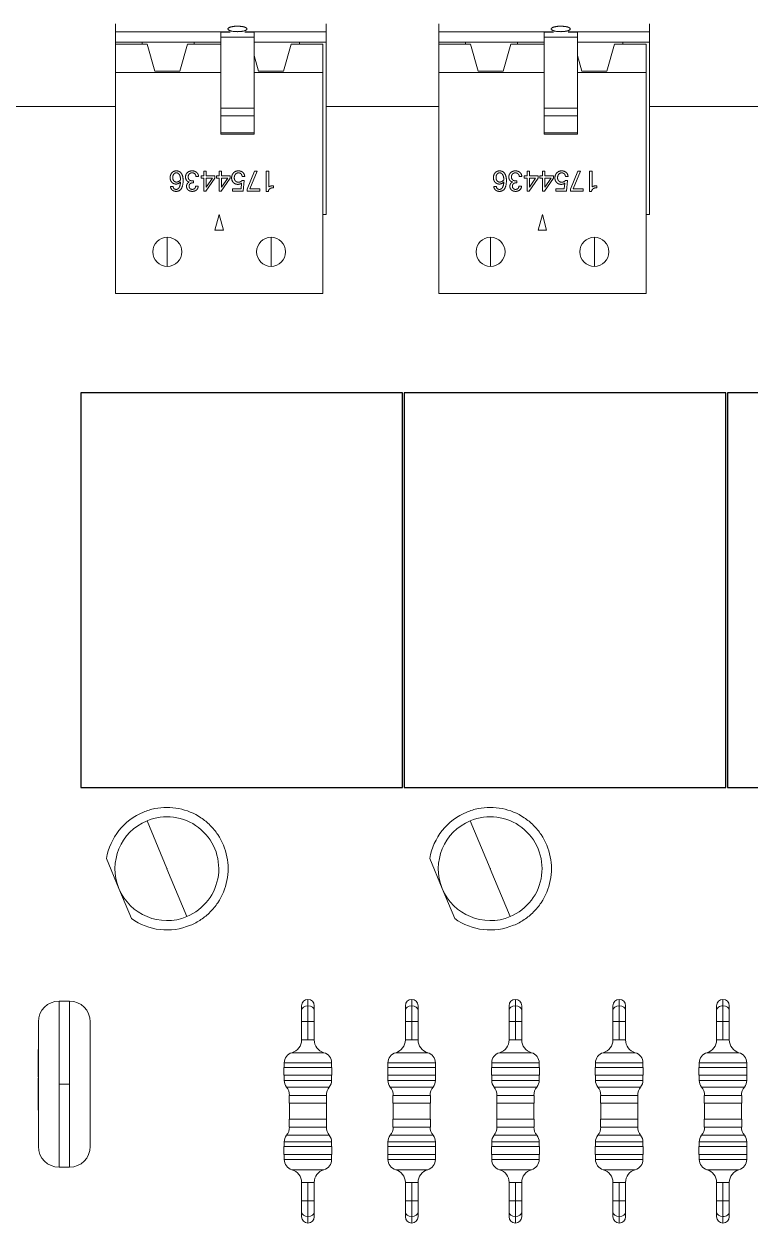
# Model space of a CAD drawing. Header units: millimetres. Extents: x -118 to 1430, y 370 to 641.
# Drawn here: x 1320.6 to 1355.6, y 499.8 to 557.5 of the extents above; entities that cross this region are included whole.
import ezdxf

# ---------------------------------------------------------------- set-up
doc = ezdxf.new("R2010")
doc.units = ezdxf.units.MM
doc.layers.add('TANGENT EDGES', color=7, linetype='Continuous', lineweight=0)
doc.layers.add('VISIBLE', color=7, linetype='Continuous', lineweight=0)

msp = doc.modelspace()

# ---------------------------------------------------------------- linework, layer by layer
for points in [[(1323.319, 539.779), (1323.319, 520.779), (1338.819, 520.779), (1338.819, 539.779)], [(1338.897, 539.779), (1338.897, 520.779), (1354.397, 520.779), (1354.397, 539.779)], [(1354.475, 539.779), (1354.475, 520.779), (1369.975, 520.779), (1369.975, 539.779)]]:
    msp.add_lwpolyline(points, close=True)
at = {"layer": 'TANGENT EDGES'}
for p, q in [((1330.058, 557.138), (1330.506, 557.138)), ((1331.21, 557.138), (1331.658, 557.138)), ((1345.636, 557.138), (1346.084, 557.138)), ((1346.788, 557.138), (1347.236, 557.138)), ((1330.058, 553.115), (1331.658, 553.115)), ((1345.636, 553.115), (1347.236, 553.115)), ((1330.058, 552.294), (1331.658, 552.294)), ((1345.636, 552.294), (1347.236, 552.294)), ((1327.478, 547.27), (1327.478, 545.87)), ((1332.478, 545.87), (1332.478, 547.27)), ((1343.056, 547.27), (1343.056, 545.87)), ((1348.056, 545.87), (1348.056, 547.27)), ((1327.455, 516.876), (1326.501, 519.176)), ((1343.033, 516.876), (1342.079, 519.176)), ((1328.416, 514.557), (1327.463, 516.858)), ((1343.994, 514.557), (1343.041, 516.858)), ((1322.266, 506.487), (1322.266, 510.491)), ((1322.766, 510.491), (1322.766, 506.487)), ((1334.254, 510.575), (1334.254, 510.262)), ((1339.254, 510.575), (1339.254, 510.262)), ((1344.254, 510.575), (1344.254, 510.262)), ((1349.254, 510.575), (1349.254, 510.262)), ((1354.254, 510.575), (1354.254, 510.262)), ((1334.254, 509.508), (1334.254, 510.262)), ((1339.254, 509.508), (1339.254, 510.262)), ((1344.254, 509.508), (1344.254, 510.262)), ((1349.254, 509.508), (1349.254, 510.262)), ((1354.254, 509.508), (1354.254, 510.262)), ((1333.949, 509.508), (1334.254, 509.508)), ((1334.254, 508.619), (1334.254, 509.508)), ((1334.254, 509.508), (1334.559, 509.508)), ((1338.949, 509.508), (1339.254, 509.508)), ((1339.254, 508.619), (1339.254, 509.508)), ((1339.254, 509.508), (1339.559, 509.508)), ((1343.949, 509.508), (1344.254, 509.508)), ((1344.254, 508.619), (1344.254, 509.508)), ((1344.559, 509.508), (1344.254, 509.508)), ((1348.949, 509.508), (1349.254, 509.508)), ((1349.254, 508.619), (1349.254, 509.508)), ((1349.559, 509.508), (1349.254, 509.508)), ((1353.949, 509.508), (1354.254, 509.508)), ((1354.254, 508.619), (1354.254, 509.508)), ((1354.254, 509.508), (1354.559, 509.508)), ((1334.254, 508.619), (1333.949, 508.619)), ((1334.254, 508.619), (1334.559, 508.619)), ((1339.254, 508.619), (1338.949, 508.619)), ((1339.254, 508.619), (1339.559, 508.619)), ((1344.254, 508.619), (1343.949, 508.619)), ((1344.254, 508.619), (1344.559, 508.619)), ((1349.254, 508.619), (1348.949, 508.619)), ((1349.254, 508.619), (1349.559, 508.619)), ((1354.254, 508.619), (1353.949, 508.619)), ((1354.254, 508.619), (1354.559, 508.619)), ((1333.111, 507.517), (1335.397, 507.517)), ((1333.483, 508.007), (1335.024, 508.007)), ((1338.111, 507.517), (1340.397, 507.517)), ((1338.483, 508.007), (1340.024, 508.007)), ((1343.111, 507.517), (1345.397, 507.517)), ((1343.483, 508.007), (1345.024, 508.007)), ((1348.111, 507.517), (1350.397, 507.517)), ((1348.483, 508.007), (1350.024, 508.007)), ((1353.111, 507.517), (1355.397, 507.517)), ((1353.483, 508.007), (1355.024, 508.007)), ((1322.266, 506.487), (1322.766, 506.487)), ((1322.266, 506.487), (1322.266, 502.491)), ((1322.766, 502.491), (1322.766, 506.487)), ((1333.111, 506.671), (1335.397, 506.671)), ((1335.284, 506.351), (1333.224, 506.351)), ((1338.111, 506.671), (1340.397, 506.671)), ((1340.284, 506.351), (1338.224, 506.351)), ((1343.111, 506.671), (1345.397, 506.671)), ((1345.284, 506.351), (1343.224, 506.351)), ((1348.111, 506.671), (1350.397, 506.671)), ((1350.284, 506.351), (1348.224, 506.351)), ((1353.111, 506.671), (1355.397, 506.671)), ((1355.284, 506.351), (1353.224, 506.351)), ((1333.224, 504.029), (1335.284, 504.029)), ((1338.224, 504.029), (1340.284, 504.029)), ((1343.224, 504.029), (1345.284, 504.029)), ((1348.224, 504.029), (1350.284, 504.029)), ((1353.224, 504.029), (1355.284, 504.029)), ((1333.111, 503.71), (1335.397, 503.71)), ((1338.111, 503.71), (1340.397, 503.71)), ((1343.111, 503.71), (1345.397, 503.71)), ((1348.111, 503.71), (1350.397, 503.71)), ((1353.111, 503.71), (1355.397, 503.71)), ((1333.111, 502.863), (1335.397, 502.863)), ((1335.024, 502.373), (1333.483, 502.373)), ((1338.111, 502.863), (1340.397, 502.863)), ((1340.024, 502.373), (1338.483, 502.373)), ((1343.111, 502.863), (1345.397, 502.863)), ((1345.024, 502.373), (1343.483, 502.373)), ((1348.111, 502.863), (1350.397, 502.863)), ((1350.024, 502.373), (1348.483, 502.373)), ((1353.111, 502.863), (1355.397, 502.863)), ((1355.024, 502.373), (1353.483, 502.373)), ((1333.949, 501.761), (1334.254, 501.761)), ((1334.559, 501.761), (1334.254, 501.761)), ((1334.254, 500.872), (1334.254, 501.761)), ((1338.949, 501.761), (1339.254, 501.761)), ((1339.559, 501.761), (1339.254, 501.761)), ((1339.254, 500.872), (1339.254, 501.761)), ((1343.949, 501.761), (1344.254, 501.761)), ((1344.559, 501.761), (1344.254, 501.761)), ((1344.254, 500.872), (1344.254, 501.761)), ((1348.949, 501.761), (1349.254, 501.761)), ((1349.559, 501.761), (1349.254, 501.761)), ((1349.254, 500.872), (1349.254, 501.761)), ((1353.949, 501.761), (1354.254, 501.761)), ((1354.559, 501.761), (1354.254, 501.761)), ((1354.254, 500.872), (1354.254, 501.761)), ((1333.949, 500.872), (1334.254, 500.872)), ((1334.559, 500.872), (1334.254, 500.872)), ((1334.254, 500.118), (1334.254, 500.872)), ((1338.949, 500.872), (1339.254, 500.872)), ((1339.559, 500.872), (1339.254, 500.872)), ((1339.254, 500.118), (1339.254, 500.872)), ((1344.254, 500.872), (1343.949, 500.872)), ((1344.254, 500.872), (1344.559, 500.872)), ((1344.254, 500.118), (1344.254, 500.872)), ((1349.254, 500.872), (1348.949, 500.872)), ((1349.254, 500.872), (1349.559, 500.872)), ((1349.254, 500.118), (1349.254, 500.872)), ((1353.949, 500.872), (1354.254, 500.872)), ((1354.559, 500.872), (1354.254, 500.872)), ((1354.254, 500.118), (1354.254, 500.872)), ((1334.254, 499.805), (1334.254, 500.118)), ((1339.254, 499.805), (1339.254, 500.118)), ((1344.254, 499.805), (1344.254, 500.118)), ((1349.254, 499.805), (1349.254, 500.118)), ((1354.254, 499.805), (1354.254, 500.118))]:
    msp.add_line(p, q, dxfattribs=at)
for centre, radius, start, end in [((1327.478, 546.57), 0.7, 90, 270), ((1327.478, 546.57), 0.7, 270, 90), ((1332.478, 546.57), 0.7, 90, 270), ((1332.478, 546.57), 0.7, 270, 90), ((1343.056, 546.57), 0.7, 90, 270), ((1343.056, 546.57), 0.7, 270, 90), ((1348.056, 546.57), 0.7, 90, 270), ((1348.056, 546.57), 0.7, 270, 90), ((1327.459, 516.867), 0.01, 112.52267, 292.52267), ((1327.459, 516.867), 0.01, 292.52267, 112.52267), ((1343.037, 516.867), 0.01, 112.52267, 292.52267), ((1343.037, 516.867), 0.01, 292.52267, 112.52267)]:
    msp.add_arc(centre, radius, start, end, dxfattribs=at)
for centre, major_axis, start_param, end_param in [((1334.254, 510.047), (-0.305, 0), -1.570796, 0), ((1334.254, 510.047), (0.305, 0), 0, 1.570796), ((1339.254, 510.047), (-0.305, 0), -1.570796, 0), ((1339.254, 510.047), (0.305, 0), 0, 1.570796), ((1344.254, 510.047), (-0.305, 0), -1.570796, 0), ((1344.254, 510.047), (0.305, 0), 0, 1.570796), ((1349.254, 510.047), (-0.305, 0), -1.570796, 0), ((1349.254, 510.047), (0.305, 0), 0, 1.570796), ((1354.254, 510.047), (0.305, 0), 1.570796, 3.141593), ((1354.254, 510.047), (0.305, 0), 0, 1.570796), ((1334.254, 500.333), (-0.305, 0), 0, 1.570796), ((1334.254, 500.333), (0.305, 0), 4.712389, 6.283185), ((1339.254, 500.333), (-0.305, 0), 0, 1.570796), ((1339.254, 500.333), (0.305, 0), 4.712389, 6.283185), ((1344.254, 500.333), (-0.305, 0), 0, 1.570796), ((1344.254, 500.333), (0.305, 0), 4.712389, 6.283185), ((1349.254, 500.333), (-0.305, 0), 0, 1.570796), ((1349.254, 500.333), (0.305, 0), 4.712389, 6.283185), ((1354.254, 500.333), (0.305, 0), 3.141593, 4.712389), ((1354.254, 500.333), (-0.305, 0), 1.570796, 3.141593)]:
    msp.add_ellipse(centre, major_axis=major_axis, ratio=0.707107, start_param=start_param, end_param=end_param, dxfattribs=at)
at = {"layer": 'VISIBLE'}
for p, q in [((1324.978, 557.54), (1324.978, 557.17)), ((1330.477, 557.17), (1324.978, 557.17)), ((1324.978, 557.17), (1324.978, 556.67)), ((1330.058, 557.17), (1330.058, 557.138)), ((1335.138, 557.17), (1331.24, 557.17)), ((1331.658, 557.17), (1331.658, 557.138)), ((1335.138, 557.17), (1335.138, 557.54)), ((1335.138, 556.67), (1335.138, 557.17)), ((1340.556, 557.54), (1340.556, 557.17)), ((1346.055, 557.17), (1340.556, 557.17)), ((1340.556, 557.17), (1340.556, 556.67)), ((1345.636, 557.17), (1345.636, 557.138)), ((1350.716, 557.17), (1346.818, 557.17)), ((1347.236, 557.17), (1347.236, 557.138)), ((1350.716, 557.17), (1350.716, 557.54)), ((1350.716, 556.67), (1350.716, 557.17)), ((1324.978, 556.67), (1324.978, 556.57)), ((1326.263, 556.67), (1324.978, 556.67)), ((1326.503, 556.57), (1324.978, 556.57)), ((1324.978, 555.196), (1324.978, 556.57)), ((1326.263, 556.67), (1328.773, 556.67)), ((1326.263, 556.67), (1326.263, 556.57)), ((1326.873, 555.27), (1326.503, 556.57)), ((1328.083, 555.27), (1328.453, 556.57)), ((1330.058, 556.57), (1328.453, 556.57)), ((1330.058, 556.67), (1328.773, 556.67)), ((1328.773, 556.67), (1328.773, 556.57)), ((1330.058, 556.913), (1330.058, 557.138)), ((1330.058, 556.913), (1330.058, 553.485)), ((1330.058, 556.913), (1331.658, 556.913)), ((1331.658, 556.913), (1331.658, 557.138)), ((1331.658, 556.913), (1331.658, 553.485)), ((1331.658, 556.67), (1333.853, 556.67)), ((1333.083, 555.27), (1333.453, 556.57)), ((1334.978, 556.57), (1333.453, 556.57)), ((1333.853, 556.57), (1333.853, 556.67)), ((1335.138, 556.67), (1333.853, 556.67)), ((1334.978, 555.196), (1334.978, 556.57)), ((1335.138, 548.37), (1335.138, 556.67)), ((1340.556, 556.67), (1340.556, 556.57)), ((1341.841, 556.67), (1340.556, 556.67)), ((1342.081, 556.57), (1340.556, 556.57)), ((1340.556, 555.196), (1340.556, 556.57)), ((1341.841, 556.67), (1344.351, 556.67)), ((1341.841, 556.67), (1341.841, 556.57)), ((1342.451, 555.27), (1342.081, 556.57)), ((1343.661, 555.27), (1344.031, 556.57)), ((1345.636, 556.57), (1344.031, 556.57)), ((1345.636, 556.67), (1344.351, 556.67)), ((1344.351, 556.67), (1344.351, 556.57)), ((1345.636, 556.913), (1345.636, 557.138)), ((1345.636, 556.913), (1345.636, 553.485)), ((1345.636, 556.913), (1347.236, 556.913)), ((1347.236, 556.913), (1347.236, 557.138)), ((1347.236, 556.913), (1347.236, 553.485)), ((1347.236, 556.67), (1349.431, 556.67)), ((1348.661, 555.27), (1349.031, 556.57)), ((1350.556, 556.57), (1349.031, 556.57)), ((1349.431, 556.57), (1349.431, 556.67)), ((1350.716, 556.67), (1349.431, 556.67)), ((1350.556, 555.196), (1350.556, 556.57)), ((1350.716, 548.37), (1350.716, 556.67)), ((1331.658, 556.025), (1331.873, 555.27)), ((1347.236, 556.025), (1347.451, 555.27)), ((1324.978, 555.196), (1330.058, 555.196)), ((1324.978, 553.57), (1324.978, 555.196)), ((1326.873, 555.27), (1328.083, 555.27)), ((1331.658, 555.196), (1334.978, 555.196)), ((1331.873, 555.27), (1333.083, 555.27)), ((1334.978, 553.57), (1334.978, 555.196)), ((1340.556, 555.196), (1345.636, 555.196)), ((1340.556, 553.57), (1340.556, 555.196)), ((1342.451, 555.27), (1343.661, 555.27)), ((1347.236, 555.196), (1350.556, 555.196)), ((1347.451, 555.27), (1348.661, 555.27)), ((1350.556, 553.57), (1350.556, 555.196)), ((1306.678, 553.57), (1324.978, 553.57)), ((1324.978, 544.57), (1324.978, 553.57)), ((1330.058, 553.485), (1330.058, 553.115)), ((1330.058, 553.485), (1331.658, 553.485)), ((1330.058, 552.294), (1330.058, 553.115)), ((1331.658, 553.485), (1331.658, 553.115)), ((1331.658, 552.294), (1331.658, 553.115)), ((1334.978, 544.57), (1334.978, 553.57)), ((1335.138, 553.57), (1340.556, 553.57)), ((1340.556, 544.57), (1340.556, 553.57)), ((1345.636, 553.485), (1345.636, 553.115)), ((1345.636, 553.485), (1347.236, 553.485)), ((1345.636, 552.294), (1345.636, 553.115)), ((1347.236, 553.485), (1347.236, 553.115)), ((1347.236, 552.294), (1347.236, 553.115)), ((1350.556, 544.57), (1350.556, 553.57)), ((1350.716, 553.57), (1356.134, 553.57)), ((1330.058, 552.23), (1330.058, 552.294)), ((1330.058, 552.23), (1331.658, 552.23)), ((1331.658, 552.23), (1331.658, 552.294)), ((1345.636, 552.23), (1345.636, 552.294)), ((1345.636, 552.23), (1347.236, 552.23)), ((1347.236, 552.23), (1347.236, 552.294)), ((1329.104, 550.223), (1329.233, 550.223)), ((1329.104, 550.115), (1329.104, 550.223)), ((1329.233, 550.451), (1329.356, 550.451)), ((1329.233, 550.223), (1329.233, 550.451)), ((1329.356, 550.451), (1329.356, 550.223)), ((1329.356, 550.223), (1329.763, 550.223)), ((1329.763, 550.223), (1329.763, 550.115)), ((1329.845, 550.223), (1329.974, 550.223)), ((1329.845, 550.115), (1329.845, 550.223)), ((1329.974, 550.223), (1329.974, 550.451)), ((1329.974, 550.451), (1330.097, 550.451)), ((1330.097, 550.451), (1330.097, 550.223)), ((1330.097, 550.223), (1330.505, 550.223)), ((1330.505, 550.223), (1330.505, 550.115)), ((1331.327, 549.582), (1331.674, 550.451)), ((1331.811, 550.451), (1331.455, 549.609)), ((1331.674, 550.451), (1331.811, 550.451)), ((1332.25, 549.48), (1332.25, 550.451)), ((1332.25, 550.451), (1332.373, 550.451)), ((1332.373, 550.451), (1332.373, 549.7)), ((1344.682, 550.223), (1344.811, 550.223)), ((1344.682, 550.115), (1344.682, 550.223)), ((1344.811, 550.451), (1344.934, 550.451)), ((1344.811, 550.223), (1344.811, 550.451)), ((1344.934, 550.451), (1344.934, 550.223)), ((1344.934, 550.223), (1345.341, 550.223)), ((1345.341, 550.223), (1345.341, 550.115)), ((1345.423, 550.223), (1345.552, 550.223)), ((1345.423, 550.115), (1345.423, 550.223)), ((1345.552, 550.223), (1345.552, 550.451)), ((1345.552, 550.451), (1345.675, 550.451)), ((1345.675, 550.451), (1345.675, 550.223)), ((1345.675, 550.223), (1346.083, 550.223)), ((1346.083, 550.223), (1346.083, 550.115)), ((1346.905, 549.582), (1347.252, 550.451)), ((1347.389, 550.451), (1347.033, 549.609)), ((1347.252, 550.451), (1347.389, 550.451)), ((1347.828, 549.48), (1347.828, 550.451)), ((1347.828, 550.451), (1347.951, 550.451)), ((1347.951, 550.451), (1347.951, 549.7)), ((1327.631, 549.717), (1327.757, 549.717)), ((1328.692, 549.985), (1328.739, 549.985)), ((1328.739, 549.89), (1328.711, 549.89)), ((1328.739, 549.985), (1328.739, 549.89)), ((1328.845, 549.728), (1328.971, 549.728)), ((1328.983, 550.199), (1328.856, 550.199)), ((1329.233, 550.115), (1329.104, 550.115)), ((1329.233, 549.484), (1329.233, 550.115)), ((1329.763, 550.115), (1329.329, 549.484)), ((1329.356, 549.677), (1329.649, 550.115)), ((1329.356, 550.115), (1329.356, 549.677)), ((1329.649, 550.115), (1329.356, 550.115)), ((1329.974, 550.115), (1329.845, 550.115)), ((1329.974, 549.484), (1329.974, 550.115)), ((1330.505, 550.115), (1330.071, 549.484)), ((1330.097, 550.115), (1330.097, 549.677)), ((1330.097, 549.677), (1330.39, 550.115)), ((1330.39, 550.115), (1330.097, 550.115)), ((1331.031, 549.609), (1331.052, 549.874)), ((1331.08, 550), (1331.177, 550)), ((1331.211, 550.2), (1331.084, 550.2)), ((1331.177, 550), (1331.136, 549.496)), ((1332.602, 549.749), (1332.602, 549.653)), ((1343.209, 549.717), (1343.335, 549.717)), ((1344.27, 549.985), (1344.317, 549.985)), ((1344.317, 549.89), (1344.289, 549.89)), ((1344.317, 549.985), (1344.317, 549.89)), ((1344.422, 549.728), (1344.549, 549.728)), ((1344.561, 550.199), (1344.434, 550.199)), ((1344.811, 550.115), (1344.682, 550.115)), ((1344.811, 549.484), (1344.811, 550.115)), ((1345.341, 550.115), (1344.907, 549.484)), ((1344.934, 549.677), (1345.227, 550.115)), ((1344.934, 550.115), (1344.934, 549.677)), ((1345.227, 550.115), (1344.934, 550.115)), ((1345.552, 550.115), (1345.423, 550.115)), ((1345.552, 549.484), (1345.552, 550.115)), ((1346.083, 550.115), (1345.649, 549.484)), ((1345.675, 550.115), (1345.675, 549.677)), ((1345.675, 549.677), (1345.968, 550.115)), ((1345.968, 550.115), (1345.675, 550.115)), ((1346.609, 549.609), (1346.63, 549.874)), ((1346.658, 550), (1346.755, 550)), ((1346.789, 550.2), (1346.662, 550.2)), ((1346.755, 550), (1346.714, 549.496)), ((1348.18, 549.749), (1348.18, 549.653)), ((1329.329, 549.484), (1329.233, 549.484)), ((1330.071, 549.484), (1329.974, 549.484)), ((1330.624, 549.496), (1330.624, 549.609)), ((1330.624, 549.609), (1331.031, 549.609)), ((1331.136, 549.496), (1330.624, 549.496)), ((1331.327, 549.496), (1331.327, 549.582)), ((1331.945, 549.496), (1331.327, 549.496)), ((1331.455, 549.609), (1331.945, 549.609)), ((1331.945, 549.609), (1331.945, 549.496)), ((1332.345, 549.48), (1332.25, 549.48)), ((1344.907, 549.484), (1344.811, 549.484)), ((1345.649, 549.484), (1345.552, 549.484)), ((1346.202, 549.496), (1346.202, 549.609)), ((1346.202, 549.609), (1346.609, 549.609)), ((1346.714, 549.496), (1346.202, 549.496)), ((1346.905, 549.496), (1346.905, 549.582)), ((1347.523, 549.496), (1346.905, 549.496)), ((1347.033, 549.609), (1347.523, 549.609)), ((1347.523, 549.609), (1347.523, 549.496)), ((1347.922, 549.48), (1347.828, 549.48)), ((1329.777, 547.62), (1329.978, 548.37)), ((1330.179, 547.62), (1329.978, 548.37)), ((1334.978, 548.37), (1335.138, 548.37)), ((1345.355, 547.62), (1345.556, 548.37)), ((1345.757, 547.62), (1345.556, 548.37)), ((1350.556, 548.37), (1350.716, 548.37)), ((1329.777, 547.62), (1330.179, 547.62)), ((1345.355, 547.62), (1345.757, 547.62)), ((1334.978, 544.57), (1324.978, 544.57)), ((1350.556, 544.57), (1340.556, 544.57)), ((1324.55, 517.356), (1325.149, 515.909)), ((1340.128, 517.356), (1340.727, 515.909)), ((1325.149, 515.909), (1325.749, 514.463)), ((1340.727, 515.909), (1341.327, 514.463)), ((1322.766, 510.491), (1322.266, 510.491)), ((1333.949, 510.27), (1333.949, 510.047)), ((1333.949, 510.047), (1333.949, 509.508)), ((1334.559, 510.27), (1334.559, 510.047)), ((1334.559, 510.047), (1334.559, 509.508)), ((1338.949, 510.27), (1338.949, 510.047)), ((1338.949, 510.047), (1338.949, 509.508)), ((1339.559, 510.27), (1339.559, 510.047)), ((1339.559, 510.047), (1339.559, 509.508)), ((1343.949, 510.27), (1343.949, 510.047)), ((1343.949, 510.047), (1343.949, 509.508)), ((1344.559, 510.27), (1344.559, 510.047)), ((1344.559, 510.047), (1344.559, 509.508)), ((1348.949, 510.27), (1348.949, 510.047)), ((1348.949, 510.047), (1348.949, 509.508)), ((1349.559, 510.27), (1349.559, 510.047)), ((1349.559, 510.047), (1349.559, 509.508)), ((1353.949, 510.27), (1353.949, 510.047)), ((1353.949, 510.047), (1353.949, 509.508)), ((1354.559, 510.27), (1354.559, 510.047)), ((1354.559, 510.047), (1354.559, 509.508)), ((1321.266, 509.491), (1321.266, 503.491)), ((1323.766, 509.491), (1323.766, 503.491)), ((1333.949, 509.508), (1333.949, 508.619)), ((1334.559, 509.508), (1334.559, 508.619)), ((1338.949, 509.508), (1338.949, 508.619)), ((1339.559, 509.508), (1339.559, 508.619)), ((1343.949, 509.508), (1343.949, 508.619)), ((1344.559, 509.508), (1344.559, 508.619)), ((1348.949, 509.508), (1348.949, 508.619)), ((1349.559, 509.508), (1349.559, 508.619)), ((1353.949, 509.508), (1353.949, 508.619)), ((1354.559, 509.508), (1354.559, 508.619)), ((1321.266, 508.164), (1321.256, 508.164)), ((1321.256, 508.164), (1321.256, 507.779)), ((1321.256, 507.779), (1321.256, 507.658)), ((1321.266, 507.779), (1321.256, 507.779)), ((1321.256, 507.658), (1321.256, 507.546)), ((1321.266, 507.658), (1321.256, 507.658)), ((1321.266, 507.546), (1321.256, 507.546)), ((1321.256, 507.546), (1321.256, 507.478)), ((1333.111, 507.517), (1333.111, 507.298)), ((1335.397, 507.298), (1335.397, 507.517)), ((1338.111, 507.517), (1338.111, 507.298)), ((1340.397, 507.298), (1340.397, 507.517)), ((1343.111, 507.517), (1343.111, 507.298)), ((1345.397, 507.298), (1345.397, 507.517)), ((1348.111, 507.517), (1348.111, 507.298)), ((1350.397, 507.298), (1350.397, 507.517)), ((1353.111, 507.517), (1353.111, 507.298)), ((1355.397, 507.298), (1355.397, 507.517)), ((1321.266, 507.478), (1321.256, 507.478)), ((1321.256, 507.478), (1321.256, 507.415)), ((1321.256, 507.415), (1321.266, 507.415)), ((1321.256, 507.415), (1321.256, 506.847)), ((1335.409, 507.298), (1333.098, 507.298)), ((1333.098, 507.298), (1333.098, 506.917)), ((1333.098, 506.917), (1335.409, 506.917)), ((1333.111, 506.917), (1333.111, 506.671)), ((1335.397, 506.671), (1335.397, 506.917)), ((1335.409, 506.917), (1335.409, 507.298)), ((1340.409, 507.298), (1338.098, 507.298)), ((1338.098, 507.298), (1338.098, 506.917)), ((1338.098, 506.917), (1340.409, 506.917)), ((1338.111, 506.917), (1338.111, 506.671)), ((1340.397, 506.671), (1340.397, 506.917)), ((1340.409, 506.917), (1340.409, 507.298)), ((1345.409, 507.298), (1343.098, 507.298)), ((1343.098, 507.298), (1343.098, 506.917)), ((1343.098, 506.917), (1345.409, 506.917)), ((1343.111, 506.917), (1343.111, 506.671)), ((1345.397, 506.671), (1345.397, 506.917)), ((1345.409, 506.917), (1345.409, 507.298)), ((1350.409, 507.298), (1348.098, 507.298)), ((1348.098, 507.298), (1348.098, 506.917)), ((1348.098, 506.917), (1350.409, 506.917)), ((1348.111, 506.917), (1348.111, 506.671)), ((1350.397, 506.671), (1350.397, 506.917)), ((1350.409, 506.917), (1350.409, 507.298)), ((1355.409, 507.298), (1353.098, 507.298)), ((1353.098, 507.298), (1353.098, 506.917)), ((1353.098, 506.917), (1355.409, 506.917)), ((1353.111, 506.917), (1353.111, 506.671)), ((1355.397, 506.671), (1355.397, 506.917)), ((1355.409, 506.917), (1355.409, 507.298)), ((1321.266, 506.847), (1321.256, 506.847)), ((1321.266, 506.803), (1321.256, 506.803)), ((1321.256, 506.803), (1321.256, 506.706)), ((1321.256, 506.706), (1321.256, 506.685)), ((1321.266, 506.706), (1321.256, 506.706)), ((1321.256, 506.685), (1321.256, 506.456)), ((1321.266, 506.685), (1321.256, 506.685)), ((1321.256, 506.456), (1321.256, 506.179)), ((1321.266, 506.456), (1321.256, 506.456)), ((1321.266, 506.179), (1321.256, 506.179)), ((1321.256, 506.179), (1321.256, 506.149)), ((1321.266, 506.149), (1321.256, 506.149)), ((1321.266, 506.144), (1321.256, 506.144)), ((1321.256, 506.144), (1321.256, 506.037)), ((1321.266, 506.037), (1321.256, 506.037)), ((1321.256, 506.037), (1321.256, 505.977)), ((1321.266, 505.977), (1321.256, 505.977)), ((1321.256, 505.977), (1321.256, 505.805)), ((1321.256, 505.805), (1321.256, 505.607)), ((1321.266, 505.805), (1321.256, 505.805)), ((1335.155, 505.952), (1333.352, 505.952)), ((1333.352, 505.952), (1333.352, 505.571)), ((1335.155, 505.571), (1335.155, 505.952)), ((1340.155, 505.952), (1338.352, 505.952)), ((1338.352, 505.952), (1338.352, 505.571)), ((1340.155, 505.571), (1340.155, 505.952)), ((1345.155, 505.952), (1343.352, 505.952)), ((1343.352, 505.952), (1343.352, 505.571)), ((1345.155, 505.571), (1345.155, 505.952)), ((1350.155, 505.952), (1348.352, 505.952)), ((1348.352, 505.952), (1348.352, 505.571)), ((1350.155, 505.571), (1350.155, 505.952)), ((1355.155, 505.952), (1353.352, 505.952)), ((1353.352, 505.952), (1353.352, 505.571)), ((1355.155, 505.571), (1355.155, 505.952)), ((1321.266, 505.607), (1321.256, 505.607)), ((1321.256, 505.607), (1321.256, 505.416)), ((1321.256, 505.416), (1321.256, 505.247)), ((1321.256, 505.416), (1321.266, 505.416)), ((1321.266, 505.247), (1321.256, 505.247)), ((1333.352, 505.571), (1335.155, 505.571)), ((1333.365, 505.571), (1333.365, 504.809)), ((1335.143, 504.809), (1335.143, 505.571)), ((1338.352, 505.571), (1340.155, 505.571)), ((1338.365, 505.571), (1338.365, 504.809)), ((1340.143, 504.809), (1340.143, 505.571)), ((1343.352, 505.571), (1345.155, 505.571)), ((1343.365, 505.571), (1343.365, 504.809)), ((1345.143, 504.809), (1345.143, 505.571)), ((1348.352, 505.571), (1350.155, 505.571)), ((1348.365, 505.571), (1348.365, 504.809)), ((1350.143, 504.809), (1350.143, 505.571)), ((1353.352, 505.571), (1355.155, 505.571)), ((1353.365, 505.571), (1353.365, 504.809)), ((1355.143, 504.809), (1355.143, 505.571)), ((1335.155, 504.809), (1333.352, 504.809)), ((1333.352, 504.809), (1333.352, 504.428)), ((1335.155, 504.428), (1335.155, 504.809)), ((1340.155, 504.809), (1338.352, 504.809)), ((1338.352, 504.809), (1338.352, 504.428)), ((1340.155, 504.428), (1340.155, 504.809)), ((1345.155, 504.809), (1343.352, 504.809)), ((1343.352, 504.809), (1343.352, 504.428)), ((1345.155, 504.428), (1345.155, 504.809)), ((1350.155, 504.809), (1348.352, 504.809)), ((1348.352, 504.809), (1348.352, 504.428)), ((1350.155, 504.428), (1350.155, 504.809)), ((1355.155, 504.809), (1353.352, 504.809)), ((1353.352, 504.809), (1353.352, 504.428)), ((1355.155, 504.428), (1355.155, 504.809)), ((1333.352, 504.428), (1335.155, 504.428)), ((1338.352, 504.428), (1340.155, 504.428)), ((1343.352, 504.428), (1345.155, 504.428)), ((1348.352, 504.428), (1350.155, 504.428)), ((1353.352, 504.428), (1355.155, 504.428)), ((1335.409, 503.488), (1333.098, 503.488)), ((1333.098, 503.488), (1333.098, 503.107)), ((1333.111, 503.71), (1333.111, 503.488)), ((1335.397, 503.488), (1335.397, 503.71)), ((1335.409, 503.107), (1335.409, 503.488)), ((1340.409, 503.488), (1338.098, 503.488)), ((1338.098, 503.488), (1338.098, 503.107)), ((1338.111, 503.71), (1338.111, 503.488)), ((1340.397, 503.488), (1340.397, 503.71)), ((1340.409, 503.107), (1340.409, 503.488)), ((1345.409, 503.488), (1343.098, 503.488)), ((1343.098, 503.488), (1343.098, 503.107)), ((1343.111, 503.71), (1343.111, 503.488)), ((1345.397, 503.488), (1345.397, 503.71)), ((1345.409, 503.107), (1345.409, 503.488)), ((1350.409, 503.488), (1348.098, 503.488)), ((1348.098, 503.488), (1348.098, 503.107)), ((1348.111, 503.71), (1348.111, 503.488)), ((1350.397, 503.488), (1350.397, 503.71)), ((1350.409, 503.107), (1350.409, 503.488)), ((1355.409, 503.488), (1353.098, 503.488)), ((1353.098, 503.488), (1353.098, 503.107)), ((1353.111, 503.71), (1353.111, 503.488)), ((1355.397, 503.488), (1355.397, 503.71)), ((1355.409, 503.107), (1355.409, 503.488)), ((1333.098, 503.107), (1335.409, 503.107)), ((1333.111, 503.107), (1333.111, 502.863)), ((1335.397, 502.863), (1335.397, 503.107)), ((1338.098, 503.107), (1340.409, 503.107)), ((1338.111, 503.107), (1338.111, 502.863)), ((1340.397, 502.863), (1340.397, 503.107)), ((1343.098, 503.107), (1345.409, 503.107)), ((1343.111, 503.107), (1343.111, 502.863)), ((1345.397, 502.863), (1345.397, 503.107)), ((1348.098, 503.107), (1350.409, 503.107)), ((1348.111, 503.107), (1348.111, 502.863)), ((1350.397, 502.863), (1350.397, 503.107)), ((1353.098, 503.107), (1355.409, 503.107)), ((1353.111, 503.107), (1353.111, 502.863)), ((1355.397, 502.863), (1355.397, 503.107)), ((1322.766, 502.491), (1322.266, 502.491)), ((1333.949, 501.761), (1333.949, 500.872)), ((1334.559, 501.761), (1334.559, 500.872)), ((1338.949, 501.761), (1338.949, 500.872)), ((1339.559, 501.761), (1339.559, 500.872)), ((1343.949, 501.761), (1343.949, 500.872)), ((1344.559, 501.761), (1344.559, 500.872)), ((1348.949, 501.761), (1348.949, 500.872)), ((1349.559, 501.761), (1349.559, 500.872)), ((1353.949, 501.761), (1353.949, 500.872)), ((1354.559, 501.761), (1354.559, 500.872)), ((1333.949, 500.872), (1333.949, 500.333)), ((1334.559, 500.872), (1334.559, 500.333)), ((1338.949, 500.872), (1338.949, 500.333)), ((1339.559, 500.872), (1339.559, 500.333)), ((1343.949, 500.872), (1343.949, 500.333)), ((1344.559, 500.872), (1344.559, 500.333)), ((1348.949, 500.872), (1348.949, 500.333)), ((1349.559, 500.872), (1349.559, 500.333)), ((1353.949, 500.872), (1353.949, 500.333)), ((1354.559, 500.872), (1354.559, 500.333)), ((1333.949, 500.11), (1333.949, 500.333)), ((1334.559, 500.11), (1334.559, 500.333)), ((1338.949, 500.11), (1338.949, 500.333)), ((1339.559, 500.11), (1339.559, 500.333)), ((1343.949, 500.11), (1343.949, 500.333)), ((1344.559, 500.11), (1344.559, 500.333)), ((1348.949, 500.11), (1348.949, 500.333)), ((1349.559, 500.11), (1349.559, 500.333)), ((1353.949, 500.11), (1353.949, 500.333)), ((1354.559, 500.11), (1354.559, 500.333))]:
    msp.add_line(p, q, dxfattribs=at)
for centre, radius, start, end in [((1327.459, 516.867), 2.95, 101.27267, 112.52267), ((1327.459, 516.867), 2.95, 90.02267, 101.27267), ((1327.459, 516.867), 2.95, 78.77267, 90.02267), ((1327.459, 516.867), 2.95, 56.27267, 78.77267), ((1343.037, 516.867), 2.95, 101.27267, 112.52267), ((1343.037, 516.867), 2.95, 90.02267, 101.27267), ((1343.037, 516.867), 2.95, 78.77267, 90.02267), ((1343.037, 516.867), 2.95, 56.27267, 78.77267), ((1327.459, 516.867), 2.95, 112.52267, 170.45889), ((1327.459, 516.867), 2.5, 112.52267, 292.52267), ((1327.459, 516.867), 2.5, 292.52267, 112.52267), ((1327.459, 516.867), 2.95, 45.02267, 56.27267), ((1343.037, 516.867), 2.95, 112.52267, 170.45889), ((1343.037, 516.867), 2.5, 112.52267, 292.52267), ((1343.037, 516.867), 2.5, 292.52267, 112.52267), ((1343.037, 516.867), 2.95, 45.02267, 56.27267), ((1327.459, 516.867), 2.95, 33.77267, 45.02267), ((1327.459, 516.867), 2.95, 11.27267, 33.77267), ((1343.037, 516.867), 2.95, 33.77267, 45.02267), ((1343.037, 516.867), 2.95, 11.27267, 33.77267), ((1327.459, 516.867), 2.95, 0.02267, 11.27267), ((1343.037, 516.867), 2.95, 0.02267, 11.27267), ((1327.459, 516.867), 2.95, 348.77267, 0.02267), ((1343.037, 516.867), 2.95, 348.77267, 0.02267), ((1327.459, 516.867), 2.95, 326.27267, 348.77267), ((1343.037, 516.867), 2.95, 326.27267, 348.77267), ((1327.459, 516.867), 2.95, 315.02267, 326.27267), ((1343.037, 516.867), 2.95, 315.02267, 326.27267), ((1327.459, 516.867), 2.95, 234.58646, 292.52267), ((1327.459, 516.867), 2.95, 303.77267, 315.02267), ((1343.037, 516.867), 2.95, 234.58646, 292.52267), ((1343.037, 516.867), 2.95, 303.77267, 315.02267), ((1327.459, 516.867), 2.95, 292.52267, 303.77267), ((1343.037, 516.867), 2.95, 292.52267, 303.77267), ((1322.266, 509.491), 1, 90, 180), ((1322.766, 509.491), 1, 0, 90), ((1334.254, 510.27), 0.305, 90, 180), ((1334.254, 510.27), 0.305, 0, 90), ((1339.254, 510.27), 0.305, 90, 180), ((1339.254, 510.27), 0.305, 0, 90), ((1344.254, 510.27), 0.305, 90, 180), ((1344.254, 510.27), 0.305, 0, 90), ((1349.254, 510.27), 0.305, 90, 180), ((1349.254, 510.27), 0.305, 0, 90), ((1354.254, 510.27), 0.305, 90, 180), ((1354.254, 510.27), 0.305, 0, 90), ((1333.314, 508.619), 0.635, 285.46601, 0), ((1335.194, 508.619), 0.635, 180, 254.53399), ((1338.314, 508.619), 0.635, 285.46601, 0), ((1340.194, 508.619), 0.635, 180, 254.53399), ((1343.314, 508.619), 0.635, 285.46601, 0), ((1345.194, 508.619), 0.635, 180, 254.53399), ((1348.314, 508.619), 0.635, 285.46601, 0), ((1350.194, 508.619), 0.635, 180, 254.53399), ((1353.314, 508.619), 0.635, 285.46601, 0), ((1355.194, 508.619), 0.635, 180, 254.53399), ((1333.619, 507.517), 0.508, 105.46601, 180), ((1334.889, 507.517), 0.508, 0, 74.53399), ((1338.619, 507.517), 0.508, 105.46601, 180), ((1339.889, 507.517), 0.508, 0, 74.53399), ((1343.619, 507.517), 0.508, 105.46601, 180), ((1344.889, 507.517), 0.508, 0, 74.53399), ((1348.619, 507.517), 0.508, 105.46601, 180), ((1349.889, 507.517), 0.508, 0, 74.53399), ((1353.619, 507.517), 0.508, 105.46601, 180), ((1354.889, 507.517), 0.508, 0, 74.53399), ((1333.619, 506.671), 0.508, 180, 218.94244), ((1332.73, 505.952), 0.635, 0, 38.94244), ((1335.778, 505.952), 0.635, 141.05756, 180), ((1334.889, 506.671), 0.508, 321.05756, 0), ((1338.619, 506.671), 0.508, 180, 218.94244), ((1337.73, 505.952), 0.635, 0, 38.94244), ((1340.778, 505.952), 0.635, 141.05756, 180), ((1339.889, 506.671), 0.508, 321.05756, 0), ((1343.619, 506.671), 0.508, 180, 218.94244), ((1342.73, 505.952), 0.635, 0, 38.94244), ((1345.778, 505.952), 0.635, 141.05756, 180), ((1344.889, 506.671), 0.508, 321.05756, 0), ((1348.619, 506.671), 0.508, 180, 218.94244), ((1347.73, 505.952), 0.635, 0, 38.94244), ((1350.778, 505.952), 0.635, 141.05756, 180), ((1349.889, 506.671), 0.508, 321.05756, 0), ((1353.619, 506.671), 0.508, 180, 218.94244), ((1352.73, 505.952), 0.635, 0, 38.94244), ((1355.778, 505.952), 0.635, 141.05756, 180), ((1354.889, 506.671), 0.508, 321.05756, 0), ((1333.619, 503.71), 0.508, 141.05756, 180), ((1332.73, 504.428), 0.635, 321.05756, 0), ((1335.778, 504.428), 0.635, 180, 218.94244), ((1334.889, 503.71), 0.508, 0, 38.94244), ((1338.619, 503.71), 0.508, 141.05756, 180), ((1337.73, 504.428), 0.635, 321.05756, 0), ((1340.778, 504.428), 0.635, 180, 218.94244), ((1339.889, 503.71), 0.508, 0, 38.94244), ((1343.619, 503.71), 0.508, 141.05756, 180), ((1342.73, 504.428), 0.635, 321.05756, 0), ((1345.778, 504.428), 0.635, 180, 218.94244), ((1344.889, 503.71), 0.508, 0, 38.94244), ((1348.619, 503.71), 0.508, 141.05756, 180), ((1347.73, 504.428), 0.635, 321.05756, 0), ((1350.778, 504.428), 0.635, 180, 218.94244), ((1349.889, 503.71), 0.508, 0, 38.94244), ((1353.619, 503.71), 0.508, 141.05756, 180), ((1352.73, 504.428), 0.635, 321.05756, 0), ((1355.778, 504.428), 0.635, 180, 218.94244), ((1354.889, 503.71), 0.508, 0, 38.94244), ((1322.266, 503.491), 1, 180, 270), ((1322.766, 503.491), 1, 270, 0), ((1333.619, 502.863), 0.508, 180, 254.53399), ((1333.314, 501.761), 0.635, 0, 74.53399), ((1335.194, 501.761), 0.635, 105.46601, 180), ((1334.889, 502.863), 0.508, 285.46601, 0), ((1338.619, 502.863), 0.508, 180, 254.53399), ((1338.314, 501.761), 0.635, 0, 74.53399), ((1340.194, 501.761), 0.635, 105.46601, 180), ((1339.889, 502.863), 0.508, 285.46601, 0), ((1343.619, 502.863), 0.508, 180, 254.53399), ((1343.314, 501.761), 0.635, 0, 74.53399), ((1345.194, 501.761), 0.635, 105.46601, 180), ((1344.889, 502.863), 0.508, 285.46601, 0), ((1348.619, 502.863), 0.508, 180, 254.53399), ((1348.314, 501.761), 0.635, 0, 74.53399), ((1350.194, 501.761), 0.635, 105.46601, 180), ((1349.889, 502.863), 0.508, 285.46601, 0), ((1353.619, 502.863), 0.508, 180, 254.53399), ((1353.314, 501.761), 0.635, 0, 74.53399), ((1355.194, 501.761), 0.635, 105.46601, 180), ((1354.889, 502.863), 0.508, 285.46601, 0), ((1334.254, 500.11), 0.305, 180, 270), ((1334.254, 500.11), 0.305, 270, 0), ((1339.254, 500.11), 0.305, 180, 270), ((1339.254, 500.11), 0.305, 270, 0), ((1344.254, 500.11), 0.305, 180, 270), ((1344.254, 500.11), 0.305, 270, 0), ((1349.254, 500.11), 0.305, 180, 270), ((1349.254, 500.11), 0.305, 270, 0), ((1354.254, 500.11), 0.305, 180, 270), ((1354.254, 500.11), 0.305, 270, 0)]:
    msp.add_arc(centre, radius, start, end, dxfattribs=at)
for points, knots in [([(1330.404, 557.284), (1330.402, 557.289), (1330.401, 557.293), (1330.4, 557.297), (1330.4, 557.302), (1330.4, 557.307), (1330.401, 557.312), (1330.403, 557.317), (1330.405, 557.322), (1330.409, 557.328), (1330.413, 557.333), (1330.417, 557.338), (1330.423, 557.343)], [0.6597773, 0.6597773, 0.6597773, 0.6597773, 0.7028642, 0.7028642, 0.7028642, 0.7568669, 0.7568669, 0.7568669, 0.8111794, 0.8111794, 0.8111794, 0.8654371, 0.8654371, 0.8654371, 0.8654371]), ([(1330.858, 557.17), (1330.84, 557.17), (1330.822, 557.171), (1330.804, 557.171), (1330.786, 557.172), (1330.769, 557.173), (1330.751, 557.174), (1330.716, 557.176), (1330.682, 557.18), (1330.65, 557.185), (1330.618, 557.189), (1330.588, 557.195), (1330.561, 557.202), (1330.547, 557.205), (1330.534, 557.209), (1330.522, 557.212), (1330.509, 557.216), (1330.498, 557.22), (1330.487, 557.224), (1330.477, 557.229), (1330.467, 557.233), (1330.458, 557.237), (1330.449, 557.242), (1330.442, 557.247), (1330.435, 557.251), (1330.428, 557.256), (1330.422, 557.261), (1330.417, 557.266), (1330.412, 557.271), (1330.408, 557.276), (1330.405, 557.281), (1330.405, 557.282), (1330.404, 557.283), (1330.404, 557.284)], [0, 0, 0, 0, 0.054, 0.054, 0.054, 0.1081119, 0.1081119, 0.1081119, 0.2160335, 0.2160335, 0.2160335, 0.3239429, 0.3239429, 0.3239429, 0.3778641, 0.3778641, 0.3778641, 0.4319972, 0.4319972, 0.4319972, 0.4862463, 0.4862463, 0.4862463, 0.5402406, 0.5402406, 0.5402406, 0.5943776, 0.5943776, 0.5943776, 0.6487161, 0.6487161, 0.6487161, 0.6597773, 0.6597773, 0.6597773, 0.6597773]), ([(1330.423, 557.343), (1330.426, 557.346), (1330.43, 557.348), (1330.434, 557.351), (1330.438, 557.354), (1330.443, 557.357), (1330.448, 557.36), (1330.453, 557.363), (1330.458, 557.366), (1330.463, 557.368), (1330.469, 557.371), (1330.475, 557.374), (1330.481, 557.376), (1330.487, 557.379), (1330.494, 557.381), (1330.501, 557.384), (1330.508, 557.386), (1330.515, 557.389), (1330.522, 557.391), (1330.537, 557.395), (1330.553, 557.4), (1330.57, 557.404)], [0.8611269, 0.8611269, 0.8611269, 0.8611269, 0.8938324, 0.8938324, 0.8938324, 0.9265792, 0.9265792, 0.9265792, 0.959467, 0.959467, 0.959467, 0.9924119, 0.9924119, 0.9924119, 1.0253249, 1.0253249, 1.0253249, 1.0581198, 1.0581198, 1.0581198, 1.1235306, 1.1235306, 1.1235306, 1.1235306]), ([(1330.57, 557.404), (1330.58, 557.406), (1330.591, 557.408), (1330.601, 557.41), (1330.612, 557.412), (1330.623, 557.414), (1330.634, 557.416), (1330.646, 557.418), (1330.657, 557.42), (1330.669, 557.421), (1330.681, 557.423), (1330.693, 557.424), (1330.705, 557.425), (1330.718, 557.427), (1330.73, 557.428), (1330.742, 557.429), (1330.755, 557.43), (1330.768, 557.43), (1330.781, 557.431), (1330.793, 557.432), (1330.806, 557.432), (1330.819, 557.432), (1330.832, 557.433), (1330.845, 557.433), (1330.858, 557.433)], [1.1221288, 1.1221288, 1.1221288, 1.1221288, 1.1611473, 1.1611473, 1.1611473, 1.2000646, 1.2000646, 1.2000646, 1.2390162, 1.2390162, 1.2390162, 1.2780027, 1.2780027, 1.2780027, 1.316905, 1.316905, 1.316905, 1.3558904, 1.3558904, 1.3558904, 1.394915, 1.394915, 1.394915, 1.4338398, 1.4338398, 1.4338398, 1.4338398]), ([(1330.858, 557.433), (1330.87, 557.433), (1330.882, 557.433), (1330.894, 557.432), (1330.906, 557.432), (1330.918, 557.432), (1330.93, 557.431), (1330.942, 557.431), (1330.953, 557.43), (1330.965, 557.429), (1330.977, 557.428), (1330.988, 557.428), (1330.999, 557.426), (1331.011, 557.425), (1331.022, 557.424), (1331.033, 557.423), (1331.044, 557.422), (1331.055, 557.42), (1331.066, 557.419), (1331.076, 557.417), (1331.087, 557.415), (1331.097, 557.414), (1331.107, 557.412), (1331.117, 557.41), (1331.127, 557.408), (1331.136, 557.406), (1331.146, 557.404), (1331.155, 557.402), (1331.164, 557.399), (1331.173, 557.397), (1331.181, 557.395), (1331.19, 557.392), (1331.198, 557.39), (1331.206, 557.387), (1331.213, 557.385), (1331.221, 557.382), (1331.228, 557.379), (1331.235, 557.376), (1331.242, 557.373), (1331.248, 557.371), (1331.254, 557.368), (1331.26, 557.365), (1331.266, 557.362), (1331.271, 557.358), (1331.276, 557.355), (1331.281, 557.352), (1331.285, 557.349), (1331.29, 557.346), (1331.293, 557.343)], [1.4329539, 1.4329539, 1.4329539, 1.4329539, 1.4688088, 1.4688088, 1.4688088, 1.5047575, 1.5047575, 1.5047575, 1.5406875, 1.5406875, 1.5406875, 1.5764951, 1.5764951, 1.5764951, 1.6123262, 1.6123262, 1.6123262, 1.6481983, 1.6481983, 1.6481983, 1.6840015, 1.6840015, 1.6840015, 1.7198212, 1.7198212, 1.7198212, 1.7556962, 1.7556962, 1.7556962, 1.7915158, 1.7915158, 1.7915158, 1.827353, 1.827353, 1.827353, 1.8633412, 1.8633412, 1.8633412, 1.899371, 1.899371, 1.899371, 1.9353274, 1.9353274, 1.9353274, 1.9711343, 1.9711343, 1.9711343, 2.0070686, 2.0070686, 2.0070686, 2.0070686]), ([(1331.312, 557.284), (1331.312, 557.283), (1331.311, 557.282), (1331.311, 557.281), (1331.308, 557.276), (1331.304, 557.271), (1331.299, 557.266), (1331.294, 557.261), (1331.289, 557.256), (1331.282, 557.251), (1331.275, 557.247), (1331.267, 557.242), (1331.258, 557.237), (1331.249, 557.233), (1331.24, 557.229), (1331.229, 557.224), (1331.218, 557.22), (1331.207, 557.216), (1331.195, 557.212), (1331.182, 557.209), (1331.169, 557.205), (1331.156, 557.202), (1331.142, 557.198), (1331.128, 557.195), (1331.113, 557.192), (1331.105, 557.191), (1331.098, 557.19), (1331.09, 557.188), (1331.082, 557.187), (1331.074, 557.186), (1331.066, 557.185), (1331.05, 557.182), (1331.034, 557.18), (1331.017, 557.178), (1331.008, 557.177), (1331, 557.177), (1330.991, 557.176), (1330.983, 557.175), (1330.974, 557.174), (1330.965, 557.174), (1330.948, 557.173), (1330.93, 557.172), (1330.912, 557.171), (1330.894, 557.171), (1330.876, 557.17), (1330.858, 557.17)], [2.2105486, 2.2105486, 2.2105486, 2.2105486, 2.2216247, 2.2216247, 2.2216247, 2.2759317, 2.2759317, 2.2759317, 2.3299268, 2.3299268, 2.3299268, 2.3840773, 2.3840773, 2.3840773, 2.4384124, 2.4384124, 2.4384124, 2.4925399, 2.4925399, 2.4925399, 2.5464815, 2.5464815, 2.5464815, 2.6005234, 2.6005234, 2.6005234, 2.6274693, 2.6274693, 2.6274693, 2.6544262, 2.6544262, 2.6544262, 2.70843, 2.70843, 2.70843, 2.7353823, 2.7353823, 2.7353823, 2.7623324, 2.7623324, 2.7623324, 2.816373, 2.816373, 2.816373, 2.8702953, 2.8702953, 2.8702953, 2.8702953]), ([(1331.293, 557.343), (1331.299, 557.338), (1331.304, 557.333), (1331.307, 557.328), (1331.311, 557.322), (1331.313, 557.317), (1331.315, 557.312), (1331.317, 557.303), (1331.317, 557.294), (1331.312, 557.284)], [2.0048581, 2.0048581, 2.0048581, 2.0048581, 2.0591781, 2.0591781, 2.0591781, 2.1134097, 2.1134097, 2.1134097, 2.2105486, 2.2105486, 2.2105486, 2.2105486]), ([(1345.982, 557.284), (1345.98, 557.289), (1345.979, 557.293), (1345.978, 557.297), (1345.978, 557.302), (1345.978, 557.307), (1345.979, 557.312), (1345.981, 557.317), (1345.983, 557.322), (1345.987, 557.328), (1345.991, 557.333), (1345.995, 557.338), (1346.001, 557.343)], [0.6597773, 0.6597773, 0.6597773, 0.6597773, 0.7028642, 0.7028642, 0.7028642, 0.7568669, 0.7568669, 0.7568669, 0.8111794, 0.8111794, 0.8111794, 0.8654371, 0.8654371, 0.8654371, 0.8654371]), ([(1346.436, 557.17), (1346.418, 557.17), (1346.4, 557.171), (1346.382, 557.171), (1346.364, 557.172), (1346.347, 557.173), (1346.329, 557.174), (1346.294, 557.176), (1346.26, 557.18), (1346.228, 557.185), (1346.196, 557.189), (1346.166, 557.195), (1346.139, 557.202), (1346.125, 557.205), (1346.112, 557.209), (1346.1, 557.212), (1346.087, 557.216), (1346.076, 557.22), (1346.065, 557.224), (1346.055, 557.229), (1346.045, 557.233), (1346.036, 557.237), (1346.027, 557.242), (1346.02, 557.247), (1346.013, 557.251), (1346.006, 557.256), (1346, 557.261), (1345.995, 557.266), (1345.99, 557.271), (1345.986, 557.276), (1345.983, 557.281), (1345.983, 557.282), (1345.982, 557.283), (1345.982, 557.284)], [0, 0, 0, 0, 0.054, 0.054, 0.054, 0.1081119, 0.1081119, 0.1081119, 0.2160335, 0.2160335, 0.2160335, 0.3239429, 0.3239429, 0.3239429, 0.3778641, 0.3778641, 0.3778641, 0.4319972, 0.4319972, 0.4319972, 0.4862463, 0.4862463, 0.4862463, 0.5402406, 0.5402406, 0.5402406, 0.5943776, 0.5943776, 0.5943776, 0.6487161, 0.6487161, 0.6487161, 0.6597773, 0.6597773, 0.6597773, 0.6597773]), ([(1346.001, 557.343), (1346.004, 557.346), (1346.008, 557.348), (1346.012, 557.351), (1346.016, 557.354), (1346.021, 557.357), (1346.026, 557.36), (1346.031, 557.363), (1346.036, 557.366), (1346.041, 557.368), (1346.047, 557.371), (1346.053, 557.374), (1346.059, 557.376), (1346.065, 557.379), (1346.072, 557.381), (1346.079, 557.384), (1346.086, 557.386), (1346.093, 557.389), (1346.1, 557.391), (1346.115, 557.395), (1346.131, 557.4), (1346.148, 557.404)], [0.8611269, 0.8611269, 0.8611269, 0.8611269, 0.8938324, 0.8938324, 0.8938324, 0.9265792, 0.9265792, 0.9265792, 0.959467, 0.959467, 0.959467, 0.9924119, 0.9924119, 0.9924119, 1.0253249, 1.0253249, 1.0253249, 1.0581198, 1.0581198, 1.0581198, 1.1235306, 1.1235306, 1.1235306, 1.1235306]), ([(1346.148, 557.404), (1346.158, 557.406), (1346.168, 557.408), (1346.179, 557.41), (1346.19, 557.412), (1346.201, 557.414), (1346.212, 557.416), (1346.224, 557.418), (1346.235, 557.42), (1346.247, 557.421), (1346.259, 557.423), (1346.271, 557.424), (1346.283, 557.425), (1346.296, 557.427), (1346.308, 557.428), (1346.32, 557.429), (1346.333, 557.43), (1346.346, 557.43), (1346.359, 557.431), (1346.371, 557.432), (1346.384, 557.432), (1346.397, 557.432), (1346.41, 557.433), (1346.423, 557.433), (1346.436, 557.433)], [1.1221288, 1.1221288, 1.1221288, 1.1221288, 1.1611473, 1.1611473, 1.1611473, 1.2000646, 1.2000646, 1.2000646, 1.2390162, 1.2390162, 1.2390162, 1.2780027, 1.2780027, 1.2780027, 1.316905, 1.316905, 1.316905, 1.3558904, 1.3558904, 1.3558904, 1.394915, 1.394915, 1.394915, 1.4338398, 1.4338398, 1.4338398, 1.4338398]), ([(1346.436, 557.433), (1346.448, 557.433), (1346.46, 557.433), (1346.472, 557.432), (1346.484, 557.432), (1346.496, 557.432), (1346.508, 557.431), (1346.519, 557.431), (1346.531, 557.43), (1346.543, 557.429), (1346.555, 557.428), (1346.566, 557.428), (1346.577, 557.426), (1346.589, 557.425), (1346.6, 557.424), (1346.611, 557.423), (1346.622, 557.422), (1346.633, 557.42), (1346.644, 557.419), (1346.654, 557.417), (1346.665, 557.415), (1346.675, 557.414), (1346.685, 557.412), (1346.695, 557.41), (1346.705, 557.408), (1346.714, 557.406), (1346.724, 557.404), (1346.733, 557.402), (1346.742, 557.399), (1346.751, 557.397), (1346.759, 557.395), (1346.768, 557.392), (1346.776, 557.39), (1346.784, 557.387), (1346.791, 557.385), (1346.799, 557.382), (1346.806, 557.379), (1346.813, 557.376), (1346.82, 557.373), (1346.826, 557.371), (1346.832, 557.368), (1346.838, 557.365), (1346.844, 557.362), (1346.849, 557.358), (1346.854, 557.355), (1346.859, 557.352), (1346.863, 557.349), (1346.868, 557.346), (1346.871, 557.343)], [1.4329539, 1.4329539, 1.4329539, 1.4329539, 1.4688088, 1.4688088, 1.4688088, 1.5047575, 1.5047575, 1.5047575, 1.5406875, 1.5406875, 1.5406875, 1.5764951, 1.5764951, 1.5764951, 1.6123262, 1.6123262, 1.6123262, 1.6481983, 1.6481983, 1.6481983, 1.6840015, 1.6840015, 1.6840015, 1.7198212, 1.7198212, 1.7198212, 1.7556962, 1.7556962, 1.7556962, 1.7915158, 1.7915158, 1.7915158, 1.827353, 1.827353, 1.827353, 1.8633412, 1.8633412, 1.8633412, 1.899371, 1.899371, 1.899371, 1.9353274, 1.9353274, 1.9353274, 1.9711343, 1.9711343, 1.9711343, 2.0070686, 2.0070686, 2.0070686, 2.0070686]), ([(1346.89, 557.284), (1346.89, 557.283), (1346.889, 557.282), (1346.889, 557.281), (1346.886, 557.276), (1346.882, 557.271), (1346.877, 557.266), (1346.872, 557.261), (1346.867, 557.256), (1346.86, 557.251), (1346.853, 557.247), (1346.845, 557.242), (1346.836, 557.237), (1346.827, 557.233), (1346.817, 557.229), (1346.807, 557.224), (1346.796, 557.22), (1346.785, 557.216), (1346.773, 557.212), (1346.76, 557.209), (1346.747, 557.205), (1346.734, 557.202), (1346.72, 557.198), (1346.706, 557.195), (1346.691, 557.192), (1346.683, 557.191), (1346.675, 557.19), (1346.668, 557.188), (1346.66, 557.187), (1346.652, 557.186), (1346.644, 557.185), (1346.628, 557.182), (1346.612, 557.18), (1346.595, 557.178), (1346.586, 557.177), (1346.578, 557.177), (1346.569, 557.176), (1346.561, 557.175), (1346.552, 557.174), (1346.543, 557.174), (1346.526, 557.173), (1346.508, 557.172), (1346.49, 557.171), (1346.472, 557.171), (1346.454, 557.17), (1346.436, 557.17)], [2.2105486, 2.2105486, 2.2105486, 2.2105486, 2.2216247, 2.2216247, 2.2216247, 2.2759317, 2.2759317, 2.2759317, 2.3299268, 2.3299268, 2.3299268, 2.3840773, 2.3840773, 2.3840773, 2.4384124, 2.4384124, 2.4384124, 2.4925399, 2.4925399, 2.4925399, 2.5464815, 2.5464815, 2.5464815, 2.6005234, 2.6005234, 2.6005234, 2.6274693, 2.6274693, 2.6274693, 2.6544262, 2.6544262, 2.6544262, 2.70843, 2.70843, 2.70843, 2.7353823, 2.7353823, 2.7353823, 2.7623324, 2.7623324, 2.7623324, 2.816373, 2.816373, 2.816373, 2.8702953, 2.8702953, 2.8702953, 2.8702953]), ([(1346.871, 557.343), (1346.877, 557.338), (1346.882, 557.333), (1346.885, 557.328), (1346.889, 557.322), (1346.891, 557.317), (1346.893, 557.312), (1346.895, 557.303), (1346.895, 557.294), (1346.89, 557.284)], [2.0048581, 2.0048581, 2.0048581, 2.0048581, 2.0591781, 2.0591781, 2.0591781, 2.1134097, 2.1134097, 2.1134097, 2.2105486, 2.2105486, 2.2105486, 2.2105486])]:
    msp.add_open_spline(points, degree=3, knots=knots, dxfattribs=at)
for points in [[(1327.615, 550.14), (1327.615, 550.276), (1327.696, 550.371)], [(1327.696, 550.371), (1327.778, 550.467), (1327.913, 550.467)], [(1327.789, 550.307), (1327.741, 550.243), (1327.741, 550.148)], [(1327.916, 550.371), (1327.837, 550.371), (1327.789, 550.307)], [(1327.913, 550.467), (1328.068, 550.467), (1328.154, 550.347)], [(1328.061, 550.283), (1328.007, 550.371), (1327.916, 550.371)], [(1328.117, 550.031), (1328.115, 550.195), (1328.061, 550.283)], [(1328.154, 550.347), (1328.24, 550.228), (1328.24, 550.004)], [(1328.357, 550.169), (1328.357, 550.302), (1328.448, 550.384)], [(1328.448, 550.384), (1328.538, 550.467), (1328.673, 550.467)], [(1328.536, 550.315), (1328.485, 550.26), (1328.485, 550.172)], [(1328.673, 550.371), (1328.587, 550.371), (1328.536, 550.315)], [(1328.673, 550.467), (1328.807, 550.467), (1328.892, 550.393)], [(1328.809, 550.32), (1328.761, 550.371), (1328.673, 550.371)], [(1328.856, 550.199), (1328.856, 550.269), (1328.809, 550.32)], [(1328.892, 550.393), (1328.977, 550.32), (1328.983, 550.199)], [(1330.578, 550.126), (1330.578, 550.273), (1330.668, 550.37)], [(1330.668, 550.37), (1330.757, 550.467), (1330.904, 550.467)], [(1330.761, 550.303), (1330.706, 550.236), (1330.706, 550.138)], [(1330.904, 550.371), (1330.816, 550.371), (1330.761, 550.303)], [(1330.904, 550.467), (1331.025, 550.467), (1331.111, 550.4)], [(1331.024, 550.329), (1330.974, 550.371), (1330.904, 550.371)], [(1331.084, 550.2), (1331.074, 550.287), (1331.024, 550.329)], [(1331.111, 550.4), (1331.197, 550.333), (1331.211, 550.2)], [(1343.192, 550.14), (1343.192, 550.276), (1343.274, 550.371)], [(1343.274, 550.371), (1343.356, 550.467), (1343.491, 550.467)], [(1343.367, 550.307), (1343.319, 550.243), (1343.319, 550.148)], [(1343.494, 550.371), (1343.415, 550.371), (1343.367, 550.307)], [(1343.491, 550.467), (1343.646, 550.467), (1343.732, 550.347)], [(1343.639, 550.283), (1343.585, 550.371), (1343.494, 550.371)], [(1343.695, 550.031), (1343.692, 550.195), (1343.639, 550.283)], [(1343.732, 550.347), (1343.818, 550.228), (1343.818, 550.004)], [(1343.935, 550.169), (1343.935, 550.302), (1344.026, 550.384)], [(1344.026, 550.384), (1344.116, 550.467), (1344.251, 550.467)], [(1344.114, 550.315), (1344.063, 550.26), (1344.063, 550.172)], [(1344.251, 550.371), (1344.165, 550.371), (1344.114, 550.315)], [(1344.251, 550.467), (1344.385, 550.467), (1344.47, 550.393)], [(1344.387, 550.32), (1344.339, 550.371), (1344.251, 550.371)], [(1344.434, 550.199), (1344.434, 550.269), (1344.387, 550.32)], [(1344.47, 550.393), (1344.555, 550.32), (1344.561, 550.199)], [(1346.156, 550.126), (1346.156, 550.273), (1346.245, 550.37)], [(1346.245, 550.37), (1346.335, 550.467), (1346.482, 550.467)], [(1346.339, 550.303), (1346.284, 550.236), (1346.284, 550.138)], [(1346.482, 550.371), (1346.394, 550.371), (1346.339, 550.303)], [(1346.482, 550.467), (1346.603, 550.467), (1346.689, 550.4)], [(1346.602, 550.329), (1346.552, 550.371), (1346.482, 550.371)], [(1346.662, 550.2), (1346.651, 550.287), (1346.602, 550.329)], [(1346.689, 550.4), (1346.775, 550.333), (1346.789, 550.2)], [(1327.697, 549.919), (1327.615, 550.006), (1327.615, 550.14)], [(1327.721, 549.54), (1327.647, 549.6), (1327.631, 549.717)], [(1327.899, 549.832), (1327.779, 549.832), (1327.697, 549.919)], [(1327.741, 550.148), (1327.741, 550.052), (1327.79, 549.99)], [(1327.757, 549.717), (1327.773, 549.576), (1327.909, 549.576)], [(1327.79, 549.99), (1327.839, 549.928), (1327.92, 549.928)], [(1328.116, 549.935), (1328.021, 549.832), (1327.899, 549.832)], [(1328.24, 550.004), (1328.24, 549.48), (1327.903, 549.48)], [(1327.909, 549.576), (1327.997, 549.576), (1328.052, 549.669)], [(1327.92, 549.928), (1328.021, 549.928), (1328.117, 550.031)], [(1328.052, 549.669), (1328.106, 549.762), (1328.116, 549.935)], [(1328.405, 550.015), (1328.357, 550.081), (1328.357, 550.169)], [(1328.539, 549.927), (1328.452, 549.949), (1328.405, 550.015)], [(1328.406, 549.728), (1328.406, 549.789), (1328.439, 549.843)], [(1328.481, 549.549), (1328.406, 549.619), (1328.406, 549.728)], [(1328.439, 549.843), (1328.471, 549.898), (1328.539, 549.927)], [(1328.485, 550.172), (1328.485, 550.082), (1328.538, 550.034)], [(1328.711, 549.89), (1328.532, 549.89), (1328.532, 549.725)], [(1328.532, 549.725), (1328.532, 549.653), (1328.572, 549.614)], [(1328.538, 550.034), (1328.591, 549.985), (1328.692, 549.985)], [(1328.682, 549.576), (1328.827, 549.576), (1328.845, 549.728)], [(1328.971, 549.728), (1328.957, 549.607), (1328.878, 549.543)], [(1330.667, 549.902), (1330.578, 549.986), (1330.578, 550.126)], [(1330.875, 549.817), (1330.756, 549.817), (1330.667, 549.902)], [(1330.706, 550.138), (1330.706, 550.037), (1330.762, 549.979)], [(1330.762, 549.979), (1330.818, 549.921), (1330.907, 549.921)], [(1331.052, 549.874), (1330.981, 549.817), (1330.875, 549.817)], [(1330.907, 549.921), (1331.009, 549.921), (1331.08, 550)], [(1332.602, 549.653), (1332.378, 549.653), (1332.345, 549.48)], [(1332.373, 549.7), (1332.447, 549.749), (1332.602, 549.749)], [(1343.275, 549.919), (1343.192, 550.006), (1343.192, 550.14)], [(1343.299, 549.54), (1343.225, 549.6), (1343.209, 549.717)], [(1343.477, 549.832), (1343.357, 549.832), (1343.275, 549.919)], [(1343.319, 550.148), (1343.319, 550.052), (1343.368, 549.99)], [(1343.335, 549.717), (1343.351, 549.576), (1343.487, 549.576)], [(1343.368, 549.99), (1343.417, 549.928), (1343.498, 549.928)], [(1343.694, 549.935), (1343.599, 549.832), (1343.477, 549.832)], [(1343.818, 550.004), (1343.818, 549.48), (1343.481, 549.48)], [(1343.487, 549.576), (1343.575, 549.576), (1343.63, 549.669)], [(1343.498, 549.928), (1343.599, 549.928), (1343.695, 550.031)], [(1343.63, 549.669), (1343.684, 549.762), (1343.694, 549.935)], [(1343.983, 550.015), (1343.935, 550.081), (1343.935, 550.169)], [(1344.117, 549.927), (1344.03, 549.949), (1343.983, 550.015)], [(1343.984, 549.728), (1343.984, 549.789), (1344.016, 549.843)], [(1344.059, 549.549), (1343.984, 549.619), (1343.984, 549.728)], [(1344.016, 549.843), (1344.049, 549.898), (1344.117, 549.927)], [(1344.063, 550.172), (1344.063, 550.082), (1344.116, 550.034)], [(1344.289, 549.89), (1344.11, 549.89), (1344.11, 549.725)], [(1344.11, 549.725), (1344.11, 549.653), (1344.15, 549.614)], [(1344.116, 550.034), (1344.169, 549.985), (1344.27, 549.985)], [(1344.26, 549.576), (1344.405, 549.576), (1344.422, 549.728)], [(1344.549, 549.728), (1344.535, 549.607), (1344.456, 549.543)], [(1346.245, 549.902), (1346.156, 549.986), (1346.156, 550.126)], [(1346.453, 549.817), (1346.334, 549.817), (1346.245, 549.902)], [(1346.284, 550.138), (1346.284, 550.037), (1346.34, 549.979)], [(1346.34, 549.979), (1346.396, 549.921), (1346.485, 549.921)], [(1346.63, 549.874), (1346.559, 549.817), (1346.453, 549.817)], [(1346.485, 549.921), (1346.587, 549.921), (1346.658, 550)], [(1348.18, 549.653), (1347.956, 549.653), (1347.922, 549.48)], [(1347.951, 549.7), (1348.025, 549.749), (1348.18, 549.749)], [(1327.903, 549.48), (1327.796, 549.48), (1327.721, 549.54)], [(1328.684, 549.48), (1328.557, 549.48), (1328.481, 549.549)], [(1328.572, 549.614), (1328.611, 549.576), (1328.682, 549.576)], [(1328.878, 549.543), (1328.8, 549.48), (1328.684, 549.48)], [(1343.481, 549.48), (1343.374, 549.48), (1343.299, 549.54)], [(1344.262, 549.48), (1344.135, 549.48), (1344.059, 549.549)], [(1344.15, 549.614), (1344.189, 549.576), (1344.26, 549.576)], [(1344.456, 549.543), (1344.378, 549.48), (1344.262, 549.48)]]:
    msp.add_open_spline(points, degree=2, dxfattribs=at)

doc.saveas('drawing.dxf')
